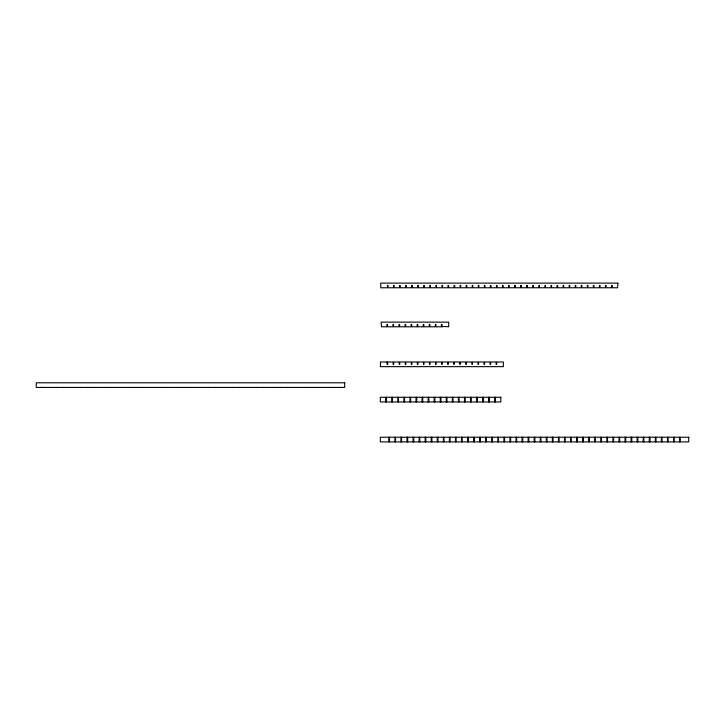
<?xml version="1.0" encoding="UTF-8"?>
<svg xmlns="http://www.w3.org/2000/svg" width="725" height="725" viewBox="0 0 725 725"><rect width="100%" height="100%" fill="white"/><g stroke="black" fill="none" stroke-linecap="round" stroke-linejoin="round"><path stroke-width="1.09" d="M340.261 387.458L338.086 387.458M680.204 437.229L680.204 441.888M679.588 437.229L679.588 441.888M674.15 437.229L674.15 441.888M673.534 437.229L673.534 441.888M668.097 437.229L668.097 441.888M667.471 437.229L667.471 441.888M662.034 437.229L662.034 441.888M661.418 437.229L661.418 441.888M655.98 437.229L655.98 441.888M655.364 437.229L655.364 441.888M649.926 437.229L649.926 441.888M649.301 437.229L649.301 441.888M643.863 437.229L643.863 441.888M643.247 437.229L643.247 441.888M637.81 437.229L637.81 441.888M637.184 437.229L637.184 441.888M631.756 437.229L631.756 441.888M631.131 437.229L631.131 441.888M625.693 437.229L625.693 441.888M625.077 437.229L625.077 441.888M619.639 437.229L619.639 441.888M619.014 437.229L619.014 441.888M613.586 437.229L613.586 441.888M612.96 437.229L612.96 441.888M607.523 437.229L607.523 441.888M606.907 437.229L606.907 441.888M601.469 437.229L601.469 441.888M600.844 437.229L600.844 441.888M595.415 437.229L595.415 441.888M594.79 437.229L594.79 441.888M589.353 437.229L589.353 441.888M588.736 437.229L588.736 441.888M583.299 437.229L583.299 441.888M582.673 437.229L582.673 441.888M577.245 437.229L577.245 441.888M576.62 437.229L576.62 441.888M571.182 437.229L571.182 441.888M570.566 437.229L570.566 441.888M565.128 437.229L565.128 441.888M564.503 437.229L564.503 441.888M559.066 437.229L559.066 441.888M558.449 437.229L558.449 441.888M553.012 437.229L553.012 441.888M552.396 437.229L552.396 441.888M546.958 437.229L546.958 441.888M546.333 437.229L546.333 441.888M540.895 437.229L540.895 441.888M540.279 437.229L540.279 441.888M534.842 437.229L534.842 441.888M534.225 437.229L534.225 441.888M528.788 437.229L528.788 441.888M528.162 437.229L528.162 441.888M522.725 437.229L522.725 441.888M522.109 437.229L522.109 441.888M516.671 437.229L516.671 441.888M516.046 437.229L516.046 441.888M510.618 437.229L510.618 441.888M509.992 437.229L509.992 441.888M504.555 437.229L504.555 441.888M503.938 437.229L503.938 441.888M498.501 437.229L498.501 441.888M497.876 437.229L497.876 441.888M495.402 397.273L495.402 401.94M494.785 397.273L494.785 401.94M492.447 437.229L492.447 441.888M491.822 437.229L491.822 441.888M489.348 397.273L489.348 401.94M488.732 397.273L488.732 401.94M486.384 437.229L486.384 441.888M485.768 437.229L485.768 441.888M483.294 397.273L483.294 401.94M482.669 397.273L482.669 401.94M480.331 437.229L480.331 441.888M479.705 437.229L479.705 441.888M477.231 397.273L477.231 401.94M476.615 397.273L476.615 401.94M474.277 437.229L474.277 441.888M473.652 437.229L473.652 441.888M471.177 397.273L471.177 401.94M470.552 397.273L470.552 401.94M468.214 437.229L468.214 441.888M467.598 437.229L467.598 441.888M465.124 397.273L465.124 401.94M464.498 397.273L464.498 401.94M462.16 437.229L462.16 441.888M461.535 437.229L461.535 441.888M459.061 397.273L459.061 401.94M458.445 397.273L458.445 401.94M456.107 437.229L456.107 441.888M455.481 437.229L455.481 441.888M453.007 397.273L453.007 401.94M452.382 397.273L452.382 401.94M450.044 437.229L450.044 441.888M449.428 437.229L449.428 441.888M446.953 397.273L446.953 401.94M446.328 397.273L446.328 401.94M443.99 437.229L443.99 441.888M443.365 437.229L443.365 441.888M440.891 397.273L440.891 401.94M440.274 397.273L440.274 401.94M437.927 437.229L437.927 441.888M437.311 437.229L437.311 441.888M434.837 397.273L434.837 401.94M434.212 397.273L434.212 401.94M431.873 437.229L431.873 441.888M431.257 437.229L431.257 441.888M428.783 397.273L428.783 401.94M428.158 397.273L428.158 401.94M425.82 437.229L425.82 441.888M425.194 437.229L425.194 441.888M422.72 397.273L422.72 401.94M422.104 397.273L422.104 401.94M419.757 437.229L419.757 441.888M419.141 437.229L419.141 441.888M416.667 397.273L416.667 401.94M416.041 397.273L416.041 401.94M413.703 437.229L413.703 441.888M413.087 437.229L413.087 441.888M410.613 397.273L410.613 401.94M409.987 397.273L409.987 401.94M407.649 437.229L407.649 441.888M407.024 437.229L407.024 441.888M404.55 397.273L404.55 401.94M403.934 397.273L403.934 401.94M401.587 437.229L401.587 441.888M400.97 437.229L400.97 441.888M398.496 397.273L398.496 401.94M397.871 397.273L397.871 401.94M395.533 437.229L395.533 441.888M394.907 437.229L394.907 441.888M392.433 397.273L392.433 401.94M391.817 397.273L391.817 401.94M389.479 437.229L389.479 441.888M388.854 437.229L388.854 441.888M386.38 397.273L386.38 401.94M385.763 397.273L385.763 401.94M336.146 387.458L335.521 387.458M330.093 387.458L329.467 387.458M324.03 387.458L323.413 387.458M317.976 387.458L317.351 387.458M311.913 387.458L311.297 387.458M305.859 387.458L305.243 387.458M299.806 387.458L299.18 387.458M293.743 387.458L293.127 387.458M287.689 387.458L287.073 387.458M281.635 387.458L281.01 387.458M275.572 387.458L274.956 387.458M269.519 387.458L268.893 387.458M263.465 387.458L262.84 387.458M257.402 387.458L256.786 387.458M251.348 387.458L250.723 387.458M245.295 387.458L244.669 387.458M239.232 387.458L238.616 387.458M233.178 387.458L232.553 387.458M227.124 387.458L226.499 387.458M221.062 387.458L220.445 387.458M215.008 387.458L214.382 387.458M208.954 387.458L208.329 387.458M202.891 387.458L202.275 387.458M196.837 387.458L196.212 387.458M190.775 387.458L190.158 387.458M184.721 387.458L184.105 387.458M178.667 387.458L178.042 387.458M172.604 387.458L171.988 387.458M166.551 387.458L165.934 387.458M160.497 387.458L159.872 387.458M154.434 387.458L153.818 387.458M148.38 387.458L147.755 387.458M142.327 387.458L141.701 387.458M136.264 387.458L135.648 387.458M130.21 387.458L129.585 387.458M124.156 387.458L123.531 387.458M118.093 387.458L117.477 387.458M112.04 387.458L111.414 387.458M105.986 387.458L105.361 387.458M99.923 387.458L99.307 387.458M93.869 387.458L93.244 387.458M87.816 387.458L87.19 387.458M81.753 387.458L81.137 387.458M75.699 387.458L75.074 387.458M69.636 387.458L69.02 387.458M63.582 387.458L62.966 387.458M57.529 387.458L56.903 387.458M51.466 387.458L50.85 387.458M45.412 387.458L44.796 387.458M42.875 387.458L40.672 387.458M444.579 326.486L442.023 326.794L442.023 324.465L441.398 324.465L441.398 326.794L435.961 326.794L435.961 324.465L435.344 324.465L435.344 326.794L429.907 326.794L429.907 324.465L429.282 324.465L429.282 326.794L423.853 326.794L423.853 324.465L423.228 324.465L423.228 326.794L417.79 326.794L417.79 324.465L417.174 324.465L417.174 326.794L411.737 326.794L411.737 324.465L411.111 324.465L411.111 326.794L405.683 326.794L405.683 324.465L405.058 324.465L405.058 326.794L399.62 326.794L399.62 324.465L399.004 324.465L399.004 326.794L393.566 326.794L393.566 324.465L392.941 324.465L392.941 326.794L387.513 326.794L387.513 324.465L386.887 324.465L386.887 326.794L381.45 326.794L381.142 322.136L448.693 322.136L448.693 326.794L444.579 326.486M617.908 283.112L380.752 283.112L380.752 287.771L387.431 287.771L387.431 285.442L388.056 285.442L388.056 287.771L393.494 287.771L393.494 285.442L394.11 285.442L394.11 287.771L399.548 287.771L399.548 285.442L400.173 285.442L400.173 287.771L405.601 287.771L405.601 285.442L406.227 285.442L406.227 287.771L411.664 287.771L411.664 285.442L412.28 285.442L412.28 287.771L417.718 287.771L417.718 285.442L418.343 285.442L418.343 287.771L423.772 287.771L423.772 285.442L424.397 285.442L424.397 287.771L429.834 287.771L429.834 285.442L430.451 285.442L430.451 287.771L435.888 287.771L435.888 285.442L436.513 285.442L436.513 287.771L441.942 287.771L441.942 285.442L442.567 285.442L442.567 287.771L448.005 287.771L448.005 285.442L448.621 285.442L448.621 287.771L454.058 287.771L454.058 285.442L454.684 285.442L454.684 287.771L460.112 287.771L460.112 285.442L460.737 285.442L460.737 287.771L466.175 287.771L466.175 285.442L466.791 285.442L466.791 287.771L472.229 287.771L472.229 285.442L472.854 285.442L472.854 287.771L478.292 287.771L478.292 285.442L478.908 285.442L478.908 287.771L484.345 287.771L484.345 285.442L484.962 285.442L484.962 287.771L490.399 287.771L490.399 285.442L491.024 285.442L491.024 287.771L496.462 287.771L496.462 285.442L497.078 285.442L497.078 287.771L502.516 287.771L502.516 285.442L503.132 285.442L503.132 287.771L508.569 287.771L508.569 285.442L509.195 285.442L509.195 287.771L514.632 287.771L514.632 285.442L515.248 285.442L515.248 287.771L520.686 287.771L520.686 285.442L521.311 285.442L521.311 287.771L526.74 287.771L526.74 285.442L527.365 285.442L527.365 287.771L532.803 287.771L532.803 285.442L533.419 285.442L533.419 287.771L538.856 287.771L538.856 285.442L539.482 285.442L539.482 287.771L544.91 287.771L544.91 285.442L545.535 285.442L545.535 287.771L550.973 287.771L550.973 285.442L551.589 285.442L551.589 287.771L557.027 287.771L557.027 285.442L557.652 285.442L557.652 287.771L563.08 287.771L563.08 285.442L563.706 285.442L563.706 287.771L569.143 287.771L569.143 285.442L569.759 285.442L569.759 287.771L575.197 287.771L575.197 285.442L575.822 285.442L575.822 287.771L581.251 287.771L581.251 285.442L581.876 285.442L581.876 287.771L587.313 287.771L587.313 285.442L587.93 285.442L587.93 287.771L593.367 287.771L593.367 285.442L593.993 285.442L593.993 287.771L599.43 287.771L599.43 285.442L600.046 285.442L600.046 287.771L605.484 287.771L605.484 285.442L606.1 285.442L606.1 287.771L611.537 287.771L611.537 285.442L612.163 285.442L612.163 287.771L617.6 287.771L617.908 283.112M387.068 361.993L380.444 361.993L380.444 366.651L503.368 366.651L503.368 361.993L496.716 361.993L496.716 364.322L496.09 364.322L496.09 361.993L490.653 361.993L490.653 364.322L490.037 364.322L490.037 361.993L484.599 361.993L484.599 364.322L483.974 364.322L483.974 361.993L478.545 361.993L478.545 364.322L477.92 364.322L477.92 361.993L472.483 361.993L472.483 364.322L471.866 364.322L471.866 361.993L466.429 361.993L466.429 364.322L465.803 364.322L465.803 361.993L460.366 361.993L460.366 364.322L459.75 364.322L459.75 361.993L454.312 361.993L454.312 364.322L453.696 364.322L453.696 361.993L448.258 361.993L448.258 364.322L447.633 364.322L447.633 361.993L442.196 361.993L442.196 364.322L441.579 364.322L441.579 361.993L436.142 361.993L436.142 364.322L435.526 364.322L435.526 361.993L430.088 361.993L430.088 364.322L429.463 364.322L429.463 361.993L424.025 361.993L424.025 364.322L423.409 364.322L423.409 361.993L417.972 361.993L417.972 364.322L417.346 364.322L417.346 361.993L411.918 361.993L411.918 364.322L411.292 364.322L411.292 361.993L405.855 361.993L405.855 364.322L405.239 364.322L405.239 361.993L399.801 361.993L399.801 364.322L399.176 364.322L399.176 361.993L393.748 361.993L393.748 364.322L393.122 364.322L393.122 361.993L387.685 361.993L387.685 364.322L387.068 364.322L387.068 361.993M344.683 382.8L36.25 382.8L36.25 387.458L344.683 387.458L344.683 382.8M500.839 397.273L380.326 397.273L380.326 401.94L500.839 401.94L500.839 397.273M688.75 437.229L380.317 437.229L380.317 441.888L688.75 441.888L688.75 437.229"/></g></svg>
